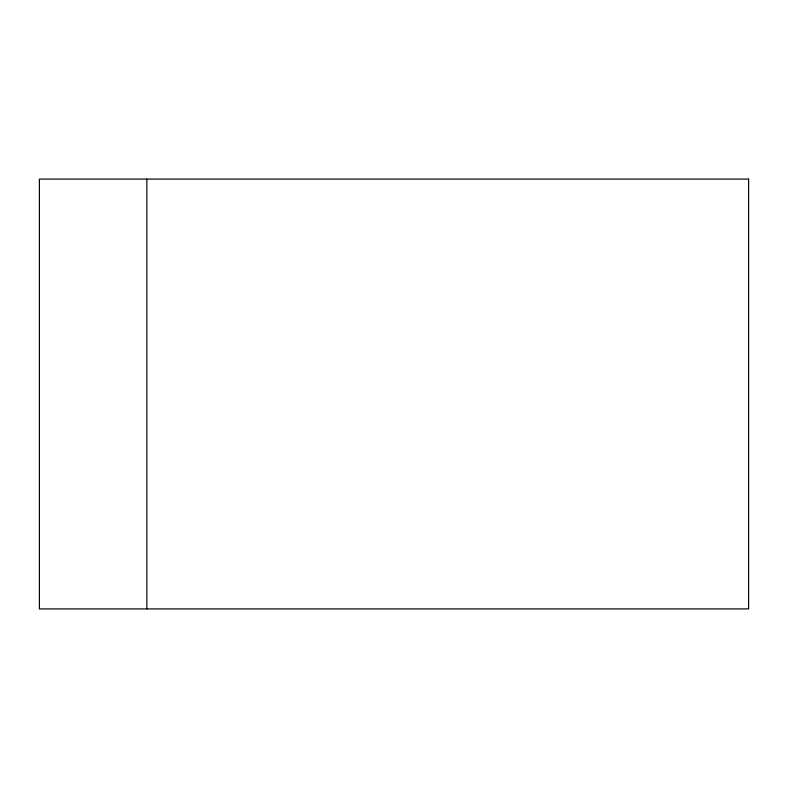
<?xml version="1.0" encoding="UTF-8"?>
<svg xmlns="http://www.w3.org/2000/svg" width="788" height="788" viewBox="0 0 788 788"><rect width="100%" height="100%" fill="white"/><g stroke="black" fill="none" stroke-linecap="round" stroke-linejoin="round"><path stroke-width="1.18" d="M146.854 179.093L146.854 608.907M748.6 179.093L39.4 179.093L39.4 608.907L748.6 608.907L748.6 179.093"/></g></svg>
